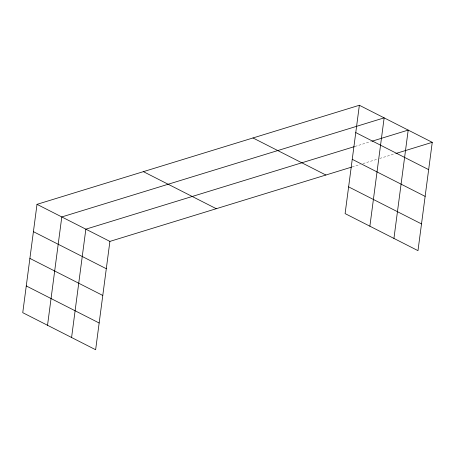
<?xml version="1.0" encoding="UTF-8"?>
<svg xmlns="http://www.w3.org/2000/svg" width="455" height="455" viewBox="0 0 455 455"><rect width="100%" height="100%" fill="white"/><g stroke="black" fill="none" stroke-linecap="round" stroke-linejoin="round"><path stroke-width="0.34" stroke-dasharray="2.27 1.71" d="M355.008 146.442L370.495 141.681M352.13 166.945L360.212 164.465M362.902 163.635L377.718 159.085M379.737 158.459L395.219 153.705"/><path stroke-width="0.68" d="M359.365 105.264L345.1 213.6L417.986 250.654L432.25 142.324L359.365 105.264L37.014 204.346L22.75 312.676L95.635 349.736L109.9 241.4L351.459 167.156M47.53 325.279L61.795 216.944L384.145 117.862L369.881 226.198M71.583 337.508L85.847 229.172L354.337 146.646M393.933 238.426L408.198 130.09L371.843 141.266M395.896 153.494L432.25 142.324M355.764 132.587L428.655 169.641M352.25 159.324L425.135 196.378M252.986 137.962L325.877 175.016M348.621 186.868L421.506 223.923M143.388 171.649L216.273 208.703M37.014 204.346L109.9 241.4M33.414 231.663L106.299 268.723M29.893 258.4L102.784 295.454M26.271 285.945L99.156 322.999"/></g></svg>
